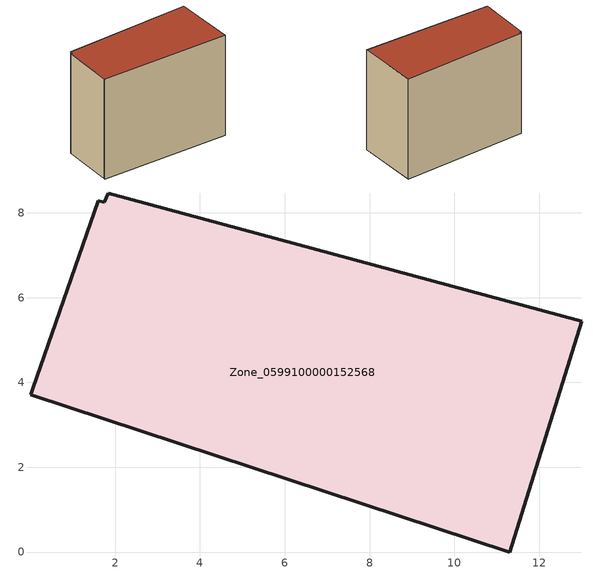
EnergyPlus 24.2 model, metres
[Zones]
Zone_0599100000152568
 floor ground (C_G): 1.83,8.47 13.01,5.44 11.31,0 0.01,3.71 0.06,3.85 1.6,8.29 1.75,8.25 z0
 wall outside (C_F): 13.01,5.44 1.83,8.47 1.75,8.25 1.6,8.29 0.06,3.85 0.01,3.71 11.31,0 13.01,5.44 z0:9.34
 roof outside (C_R): 1.6,8.29 0.06,3.85 0.01,3.71 11.31,0 13.01,5.44 1.83,8.47 1.75,8.25 z9.34
[BUILDING]
Pand.0599100000152568: North Axis=0; Terrain=City; Loads Convergence Tolerance Value=0.04; Temperature Convergence Tolerance Value=0.4; Solar Distribution=FullExterior; Maximum Number of Warmup Days=25; Minimum Number of Warmup Days=1
[Site:Location]
Rotterdam.The.Hague.AP_ZH_NLD Design_Conditions: Latitude=51.96; Longitude=4.45; Time Zone=1; Elevation=-4.5
[SITE:GROUNDTEMPERATURE:BUILDINGSURFACE]
18, 18, 18, 18, 18, 18, 18, 18, 18, 18, 18, 18
[MATERIAL] Thermal Absorptance=0.9; Solar Absorptance=0.7; Visible Absorptance=0.7
Name | Roughness | Thickness | Conductivity | Density | Specific Heat
G.TI.1946 | MediumSmooth | 0.15 | 1 | 540 | 1210
F.TI.1946 | Rough | 0.3 | 0.857143 | 1920 | 840
R.TI.1946 | MediumRough | 0.2 | 0.1 | 1500 | 1000
[CONSTRUCTION]
C_G: G.TI.1946
C_F: F.TI.1946
C_R: R.TI.1946
[ZONE]
Zone_0599100000152568: Type=1; Multiplier=1; Ceiling Height=Autocalculate; Volume=Autocalculate; Floor Area=autocalculate; Part of Total Floor Area=Yes
[ZONEINFILTRATION:DESIGNFLOWRATE]
Infil_Zone_0599100000152568: Zone or ZoneList or Space or SpaceList=Zone_0599100000152568; Schedule=AlwaysOn; Design Flow Rate Calculation Method=Flow/Area; Flow Rate per Floor Area=0.003; Constant Term Coefficient=1; Temperature Term Coefficient=0; Velocity Term Coefficient=0; Velocity Squared Term Coefficient=0
[HVACTEMPLATE:ZONE:IDEALLOADSAIRSYSTEM]
Zone_0599100000152568: Maximum Heating Supply Air Temperature=50; Minimum Cooling Supply Air Temperature=13; Maximum Heating Supply Air Humidity Ratio=0.0156; Minimum Cooling Supply Air Humidity Ratio=0.0077; Heating Limit=NoLimit; Cooling Limit=NoLimit; Dehumidification Control Type=ConstantSensibleHeatRatio; Cooling Sensible Heat Ratio=0.7; Dehumidification Setpoint=60; Humidification Control Type=None; Humidification Setpoint=30; Outdoor Air Method=None; Outdoor Air Flow Rate per Person=0.00944; Outdoor Air Flow Rate per Zone Floor Area=0; Outdoor Air Flow Rate per Zone=0; Demand Controlled Ventilation Type=None; Outdoor Air Economizer Type=NoEconomizer; Heat Recovery Type=None; Sensible Heat Recovery Effectiveness=0.7; Latent Heat Recovery Effectiveness=0.65
[ZONECONTROL:THERMOSTAT]
ThermostatControl_Zone_0599100000152568: Zone or ZoneList=Zone_0599100000152568; Control Type Schedule=DualSetpointControlType; Control 1=Thermostat_Zone_0599100000152568; Temperature Difference Between Cutout And Setpoint=0
[THERMOSTATSETPOINT:DUALSETPOINT]
Thermostat_Zone_0599100000152568: Heating Setpoint Temperature Schedule=HeatingSetpoint_Zone_0599100000152568; Cooling Setpoint Temperature Schedule=CoolingSetpoint_Zone_0599100000152568
[SCHEDULE:COMPACT]
HeatingSetpoint_Zone_0599100000152568: Through: 12/31, For: AllDays, Until: 24:00, 21
CoolingSetpoint_Zone_0599100000152568: Through: 12/31, For: AllDays, Until: 24:00, 24
DualSetpointControlType: Through: 12/31, For: AllDays, Until: 24:00, 4
AlwaysOn: Through: 12/31, For: AllDays, Until: 24:00, 1
